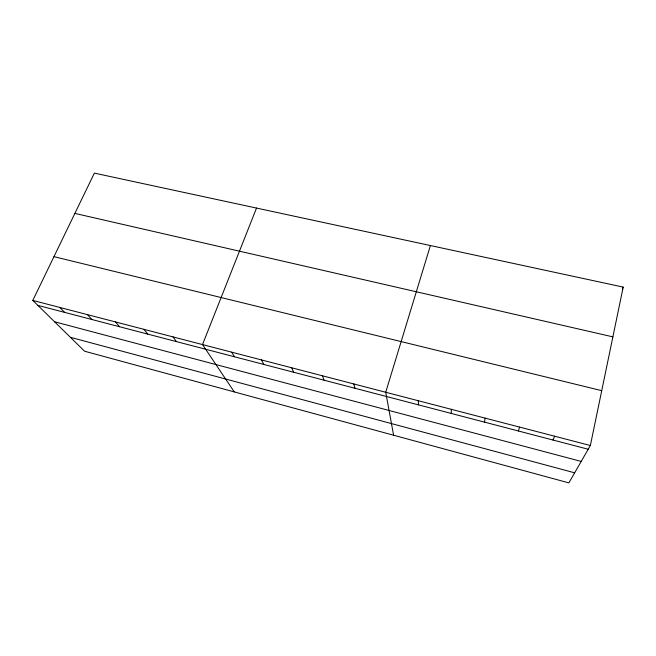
<?xml version="1.0" encoding="UTF-8"?>
<svg xmlns="http://www.w3.org/2000/svg" width="656" height="656" viewBox="0 0 656 656"><rect width="100%" height="100%" fill="white"/><g stroke="black" fill="none" stroke-linecap="round" stroke-linejoin="round"><path stroke-width="0.98" d="M451.246 413.436L451.369 409.336M484.53 422.136L485.128 418.118M590.359 445.506L623.2 287.098L94.366 173.118L32.8 300.415L84.567 351.214L568.859 482.882L590.359 445.506L32.8 300.415M518.437 431L519.536 427.072M430.402 245.541L385.72 392.255L393.6 435.231M256.529 208.067L202.515 344.58L234.266 391.911M552.992 440.028L554.607 436.199M622.388 288.968L623.2 287.098M74.882 213.405L612.876 336.872M53.964 256.652L601.724 390.664M37.868 305.384L588.211 449.237M54.571 321.776L581.2 461.422M70.397 337.307L574.656 472.812M59.868 307.459L64.641 312.387M87.412 314.626L91.873 319.505M115.431 321.916L119.581 326.745M143.943 329.337L147.764 334.109M172.971 336.889L176.448 341.612M231.707 352.174L234.479 356.774M261.416 359.906L263.819 364.441M291.658 367.778L293.675 372.247M322.44 375.79L324.064 380.193M353.797 383.949L355.003 388.278M418.241 400.718L418.577 404.9"/></g></svg>
